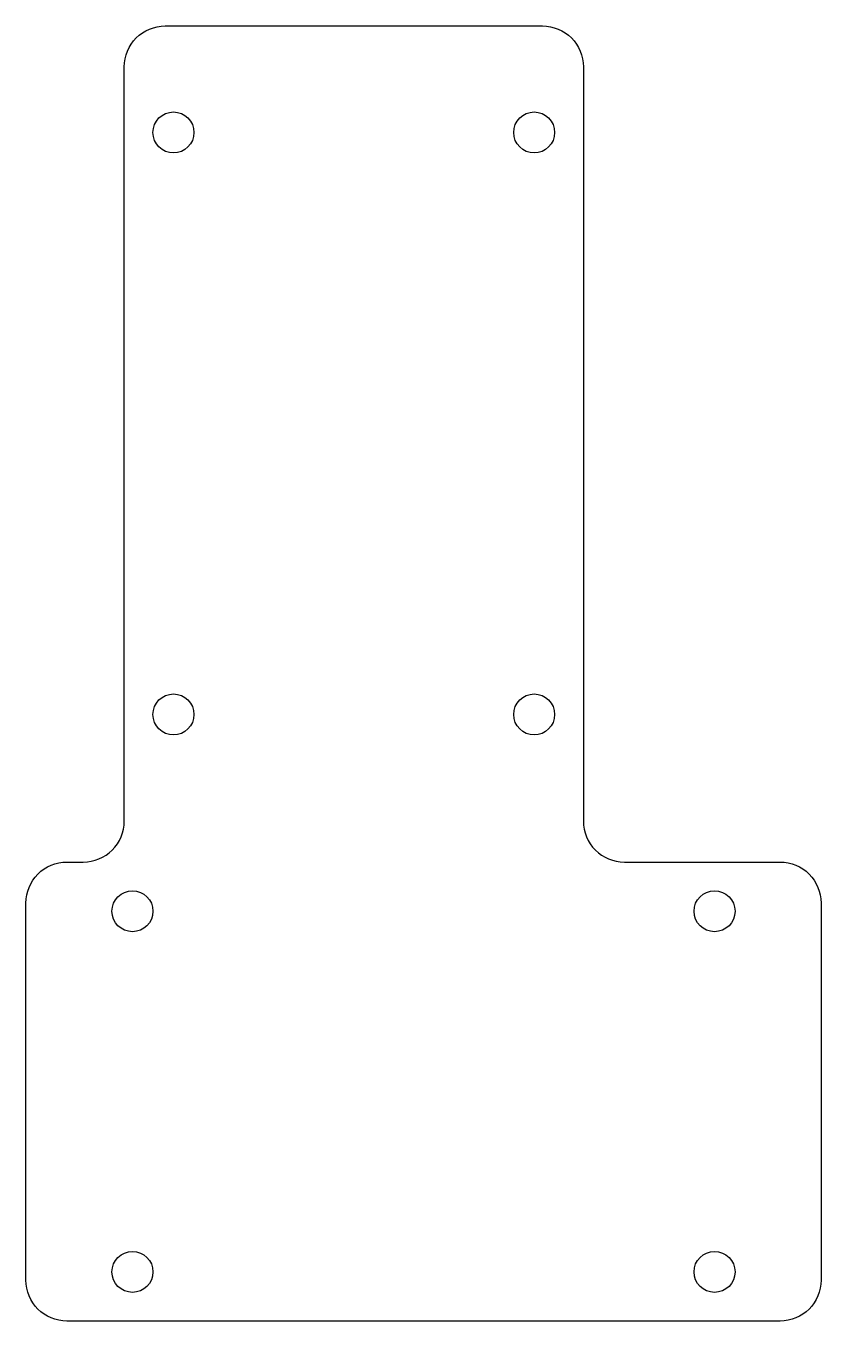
# Model space of a CAD drawing. Header units: millimetres. Extents: x -40 to 57, y 30 to 188.
import ezdxf

# ---------------------------------------------------------------- set-up
doc = ezdxf.new("R2010")
doc.units = ezdxf.units.MM
doc.layers.get('0').update_dxf_attribs({"linetype": 'CONTINUOUS'})

msp = doc.modelspace()

# ---------------------------------------------------------------- linework, layer by layer
msp.add_lwpolyline([(57, 35, -0.414214), (52, 30), (-35, 30, -0.414214), (-40, 35), (-40, 81, -0.414214), (-35, 86), (-33, 86, 0.414214), (-28, 91), (-28, 183, -0.414214), (-23, 188), (23, 188, -0.414214), (28, 183), (28, 91, 0.414214), (33, 86), (52, 86, -0.414214), (57, 81)], format="xyb", close=True)
for centre in [(-22, 175), (22, 175), (-22, 104), (22, 104), (-27, 80), (44, 80), (-27, 36), (44, 36)]:
    msp.add_circle(centre, 2.5)

doc.saveas('drawing.dxf')
